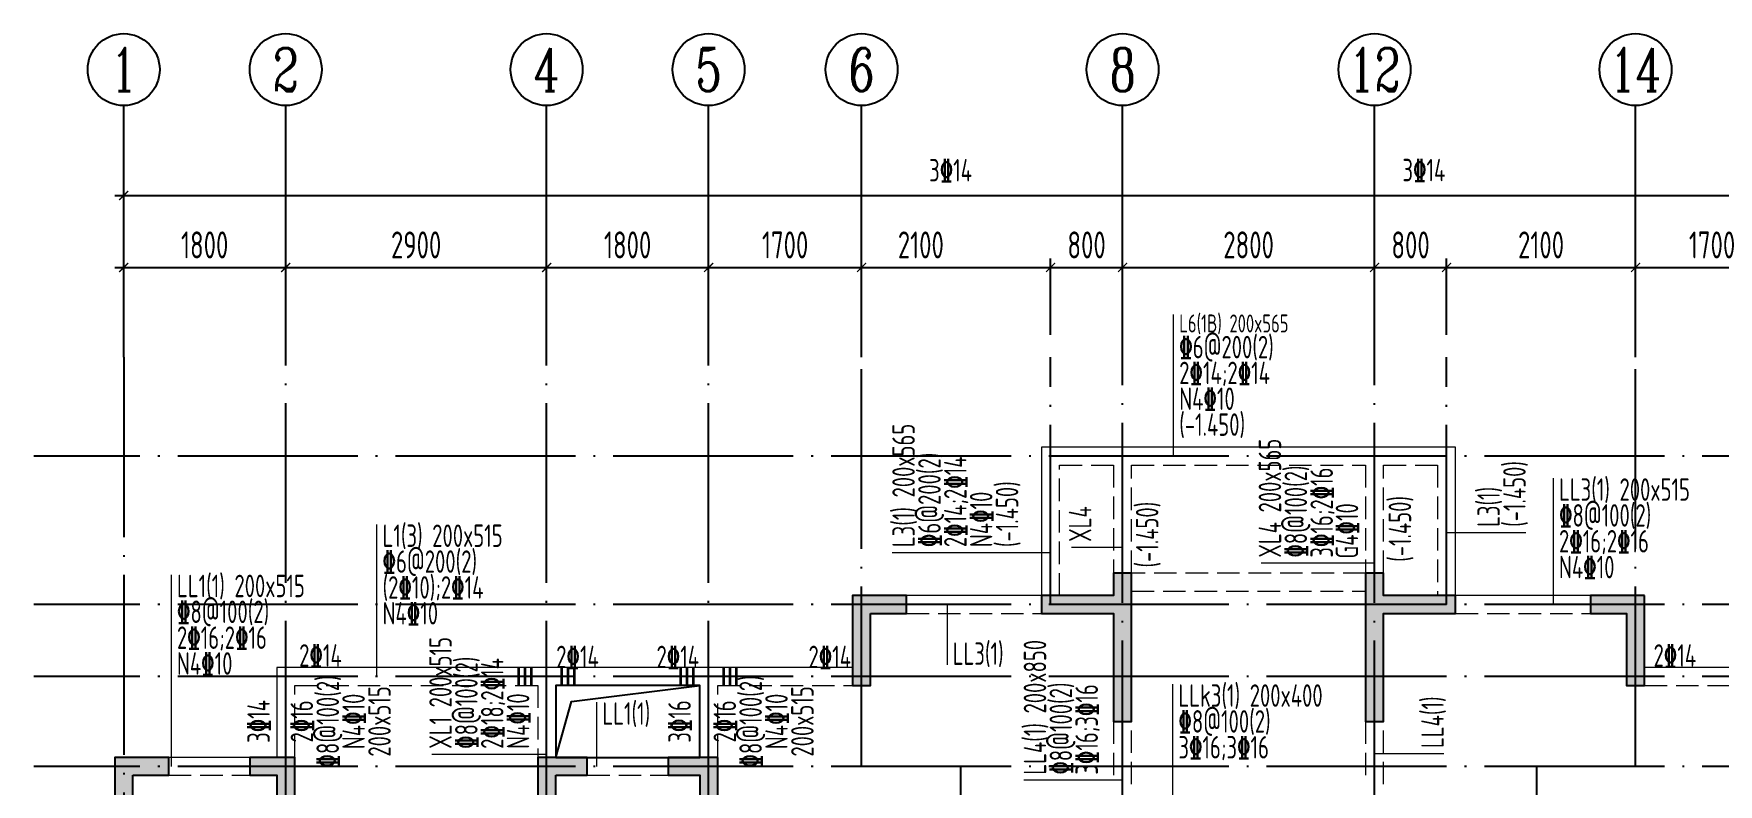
# Model space of a CAD drawing. Extents: x -1307975 to -76406, y -96289 to 379359.
# Drawn here: x -742851 to -724131, y 218013 to 226363 of the extents above; entities that cross this region are included whole.
import ezdxf
from ezdxf.enums import TextEntityAlignment as Align

# ---------------------------------------------------------------- set-up
doc = ezdxf.new("R2010")
doc.units = 0
doc.header["$LTSCALE"] = 1000
doc.linetypes.add('DASH', pattern=[0.35, 0.25, -0.1])
doc.linetypes.add('DOTE', pattern=[2.42, 2, -0.2, 0.02, -0.2])
doc.layers.get('0').update_dxf_attribs({"linetype": 'CONTINUOUS'})
doc.layers.get('DEFPOINTS').update_dxf_attribs({"linetype": 'CONTINUOUS'})
for name, color, linetype in [('A-AXIS', 1, 'CONTINUOUS'), ('A-DOTE', 10, 'DOTE'), ('AXIS_NUM', 7, 'CONTINUOUS'), ('S-D洞口', 4, 'CONTINUOUS'), ('S-L主梁线', 4, 'DASH'), ('S-L梁编号', 6, 'CONTINUOUS'), ('S-L梁配筋', 7, 'CONTINUOUS'), ('S-Q墙填充', 252, 'CONTINUOUS'), ('S-Q墙实线', 6, 'CONTINUOUS'), ('S-Y一般标注', 3, 'CONTINUOUS')]:
    doc.layers.add(name, color=color, linetype=linetype)
doc.layers.add('梁附加箍筋', color=1, linetype='CONTINUOUS', lineweight=35)
doc.styles.add('TSSD_Axis', font='complex.shx', dxfattribs={"width": 0.7, "bigfont": 'hztxt.shx'})
doc.styles.add('TSSD_DIMENSION', font='Tssdeng.shx', dxfattribs={"width": 0.7, "bigfont": 'tssdchn.shx'})
doc.styles.add('TSSD_REIN', font='tssdeng.shx', dxfattribs={"width": 0.7, "height": 300, "bigfont": 'tssdchn.shx'})
doc.dimstyles.new('TSSD_100_100', dxfattribs={"dimtxt": 300, "dimasz": 100, "dimexe": 100, "dimexo": 250, "dimgap": 100, "dimtad": 1, "dimdec": 0, "dimzin": 0, "dimdsep": 46, "dimtxsty": 'TSSD_DIMENSION', "dimblk": 'ARCHTICK', "dimcen": 0, "dimdle": 100, "dimclrt": 7, "dimadec": 0, "dimazin": 0, "dimtfac": 1, "dimtdec": 0, "dimtix": 1, "dimtmove": 2, "dimatfit": 3, "dimldrblk": 'ARCHTICK', "dimfxl": 1, "dimtolj": 1, "dimtzin": 0, "dimarcsym": 0})

# ---------------------------------------------------------------- blocks, each defined once
blk = doc.blocks.new('ts_axno')
at = {"color": 0, "linetype": 'ByBlock', "lineweight": -2}
blk.add_circle((0, 0), 0.5, dxfattribs=at)
at = {"color": 0, "linetype": 'ByBlock', "lineweight": -2, "style": 'TSSD_Axis', "width": 0.7}
blk.add_attdef('A', text='', height=0.6, dxfattribs=at).set_placement((0, 0), align=Align.MIDDLE_CENTER)
blk = doc.blocks.new('_ArchTick')
at = {"color": 0, "linetype": 'ByBlock', "const_width": 0.15}
blk.add_lwpolyline([(-0.5, -0.5), (0.5, 0.5)], dxfattribs=at)
blk = doc.blocks.new('*D264')
at = {"layer": 'DEFPOINTS', "color": 0, "transparency": 16777216}
for p in [(6400, 19250), (4600, 18250), (6400, 18250)]:
    blk.add_point(p, dxfattribs=at)
at = {"layer": 'S-Y一般标注', "color": 0, "lineweight": -2, "transparency": 16777216}
for p, q in [((4600, 18500), (4600, 19350)), ((6400, 18500), (6400, 19350)), ((4500, 19250), (6500, 19250))]:
    blk.add_line(p, q, dxfattribs=at)
at = {"layer": 'S-Y一般标注', "color": 0, "lineweight": -2, "transparency": 16777216, "xscale": 100, "yscale": 100, "zscale": 100, "rotation": 180}
blk.add_blockref('_ArchTick', (4600, 19250), dxfattribs=at)
at = {"layer": 'S-Y一般标注', "color": 0, "lineweight": -2, "transparency": 16777216, "xscale": 100, "yscale": 100, "zscale": 100}
blk.add_blockref('_ArchTick', (6400, 19250), dxfattribs=at)
at = {"layer": 'S-Y一般标注', "color": 7, "transparency": 16777216, "insert": (5500, 19500), "char_height": 300, "attachment_point": 5, "style": 'TSSD_DIMENSION'}
blk.add_mtext('\\A1;1800', dxfattribs=at)
blk = doc.blocks.new('*D265')
at = {"layer": 'DEFPOINTS', "color": 0, "transparency": 16777216}
for p in [(9300, 19250), (6400, 18250), (9300, 18250)]:
    blk.add_point(p, dxfattribs=at)
at = {"layer": 'S-Y一般标注', "color": 0, "lineweight": -2, "transparency": 16777216}
for p, q in [((6400, 18500), (6400, 19350)), ((9300, 18500), (9300, 19350)), ((6300, 19250), (9400, 19250))]:
    blk.add_line(p, q, dxfattribs=at)
at = {"layer": 'S-Y一般标注', "color": 0, "lineweight": -2, "transparency": 16777216, "xscale": 100, "yscale": 100, "zscale": 100, "rotation": 180}
blk.add_blockref('_ArchTick', (6400, 19250), dxfattribs=at)
at = {"layer": 'S-Y一般标注', "color": 0, "lineweight": -2, "transparency": 16777216, "xscale": 100, "yscale": 100, "zscale": 100}
blk.add_blockref('_ArchTick', (9300, 19250), dxfattribs=at)
at = {"layer": 'S-Y一般标注', "color": 7, "transparency": 16777216, "insert": (7850, 19500), "char_height": 300, "attachment_point": 5, "style": 'TSSD_DIMENSION'}
blk.add_mtext('\\A1;2900', dxfattribs=at)
blk = doc.blocks.new('*D266')
at = {"layer": 'DEFPOINTS', "color": 0, "transparency": 16777216}
for p in [(11100, 19250), (9300, 18250), (11100, 18250)]:
    blk.add_point(p, dxfattribs=at)
at = {"layer": 'S-Y一般标注', "color": 0, "lineweight": -2, "transparency": 16777216}
for p, q in [((9300, 18500), (9300, 19350)), ((11100, 18500), (11100, 19350)), ((9200, 19250), (11200, 19250))]:
    blk.add_line(p, q, dxfattribs=at)
at = {"layer": 'S-Y一般标注', "color": 0, "lineweight": -2, "transparency": 16777216, "xscale": 100, "yscale": 100, "zscale": 100, "rotation": 180}
blk.add_blockref('_ArchTick', (9300, 19250), dxfattribs=at)
at = {"layer": 'S-Y一般标注', "color": 0, "lineweight": -2, "transparency": 16777216, "xscale": 100, "yscale": 100, "zscale": 100}
blk.add_blockref('_ArchTick', (11100, 19250), dxfattribs=at)
at = {"layer": 'S-Y一般标注', "color": 7, "transparency": 16777216, "insert": (10200, 19500), "char_height": 300, "attachment_point": 5, "style": 'TSSD_DIMENSION'}
blk.add_mtext('\\A1;1800', dxfattribs=at)
blk = doc.blocks.new('*D267')
at = {"layer": 'DEFPOINTS', "color": 0, "transparency": 16777216}
for p in [(12800, 19250), (11100, 18250), (12800, 18250)]:
    blk.add_point(p, dxfattribs=at)
at = {"layer": 'S-Y一般标注', "color": 0, "lineweight": -2, "transparency": 16777216}
for p, q in [((11100, 18500), (11100, 19350)), ((12800, 18500), (12800, 19350)), ((11000, 19250), (12900, 19250))]:
    blk.add_line(p, q, dxfattribs=at)
at = {"layer": 'S-Y一般标注', "color": 0, "lineweight": -2, "transparency": 16777216, "xscale": 100, "yscale": 100, "zscale": 100, "rotation": 180}
blk.add_blockref('_ArchTick', (11100, 19250), dxfattribs=at)
at = {"layer": 'S-Y一般标注', "color": 0, "lineweight": -2, "transparency": 16777216, "xscale": 100, "yscale": 100, "zscale": 100}
blk.add_blockref('_ArchTick', (12800, 19250), dxfattribs=at)
at = {"layer": 'S-Y一般标注', "color": 7, "transparency": 16777216, "insert": (11950, 19500), "char_height": 300, "attachment_point": 5, "style": 'TSSD_DIMENSION'}
blk.add_mtext('\\A1;1700', dxfattribs=at)
blk = doc.blocks.new('*D268')
at = {"layer": 'DEFPOINTS', "color": 0, "transparency": 16777216}
for p in [(14900, 19250), (12800, 18250), (14900, 18250)]:
    blk.add_point(p, dxfattribs=at)
at = {"layer": 'S-Y一般标注', "color": 0, "lineweight": -2, "transparency": 16777216}
for p, q in [((12800, 18500), (12800, 19350)), ((14900, 18500), (14900, 19350)), ((12700, 19250), (15000, 19250))]:
    blk.add_line(p, q, dxfattribs=at)
at = {"layer": 'S-Y一般标注', "color": 0, "lineweight": -2, "transparency": 16777216, "xscale": 100, "yscale": 100, "zscale": 100, "rotation": 180}
blk.add_blockref('_ArchTick', (12800, 19250), dxfattribs=at)
at = {"layer": 'S-Y一般标注', "color": 0, "lineweight": -2, "transparency": 16777216, "xscale": 100, "yscale": 100, "zscale": 100}
blk.add_blockref('_ArchTick', (14900, 19250), dxfattribs=at)
at = {"layer": 'S-Y一般标注', "color": 7, "transparency": 16777216, "insert": (13458, 19500), "char_height": 300, "attachment_point": 5, "style": 'TSSD_DIMENSION'}
blk.add_mtext('\\A1;2100', dxfattribs=at)
blk = doc.blocks.new('*D269')
at = {"layer": 'DEFPOINTS', "color": 0, "transparency": 16777216}
for p in [(18500, 19250), (15700, 18250), (18500, 18250)]:
    blk.add_point(p, dxfattribs=at)
at = {"layer": 'S-Y一般标注', "color": 0, "lineweight": -2, "transparency": 16777216}
for p, q in [((15700, 18500), (15700, 19350)), ((18500, 18500), (18500, 19350)), ((15600, 19250), (18600, 19250))]:
    blk.add_line(p, q, dxfattribs=at)
at = {"layer": 'S-Y一般标注', "color": 0, "lineweight": -2, "transparency": 16777216, "xscale": 100, "yscale": 100, "zscale": 100, "rotation": 180}
blk.add_blockref('_ArchTick', (15700, 19250), dxfattribs=at)
at = {"layer": 'S-Y一般标注', "color": 0, "lineweight": -2, "transparency": 16777216, "xscale": 100, "yscale": 100, "zscale": 100}
blk.add_blockref('_ArchTick', (18500, 19250), dxfattribs=at)
at = {"layer": 'S-Y一般标注', "color": 7, "transparency": 16777216, "insert": (17100, 19500), "char_height": 300, "attachment_point": 5, "style": 'TSSD_DIMENSION'}
blk.add_mtext('\\A1;2800', dxfattribs=at)
blk = doc.blocks.new('*D270')
at = {"layer": 'DEFPOINTS', "color": 0, "transparency": 16777216}
for p in [(19300, 19250), (18500, 18250), (19300, 18250)]:
    blk.add_point(p, dxfattribs=at)
at = {"layer": 'S-Y一般标注', "color": 0, "lineweight": -2, "transparency": 16777216}
for p, q in [((18500, 18500), (18500, 19350)), ((19300, 18500), (19300, 19350)), ((18400, 19250), (19400, 19250))]:
    blk.add_line(p, q, dxfattribs=at)
at = {"layer": 'S-Y一般标注', "color": 0, "lineweight": -2, "transparency": 16777216, "xscale": 100, "yscale": 100, "zscale": 100, "rotation": 180}
blk.add_blockref('_ArchTick', (18500, 19250), dxfattribs=at)
at = {"layer": 'S-Y一般标注', "color": 0, "lineweight": -2, "transparency": 16777216, "xscale": 100, "yscale": 100, "zscale": 100}
blk.add_blockref('_ArchTick', (19300, 19250), dxfattribs=at)
at = {"layer": 'S-Y一般标注', "color": 7, "transparency": 16777216, "insert": (18900, 19500), "char_height": 300, "attachment_point": 5, "style": 'TSSD_DIMENSION'}
blk.add_mtext('\\A1;800', dxfattribs=at)
blk = doc.blocks.new('*D271')
at = {"layer": 'DEFPOINTS', "color": 0, "transparency": 16777216}
for p in [(23100, 19250), (21400, 18250), (23100, 18250)]:
    blk.add_point(p, dxfattribs=at)
at = {"layer": 'S-Y一般标注', "color": 0, "lineweight": -2, "transparency": 16777216}
for p, q in [((21400, 18500), (21400, 19350)), ((23100, 18500), (23100, 19350)), ((21300, 19250), (23200, 19250))]:
    blk.add_line(p, q, dxfattribs=at)
at = {"layer": 'S-Y一般标注', "color": 0, "lineweight": -2, "transparency": 16777216, "xscale": 100, "yscale": 100, "zscale": 100, "rotation": 180}
blk.add_blockref('_ArchTick', (21400, 19250), dxfattribs=at)
at = {"layer": 'S-Y一般标注', "color": 0, "lineweight": -2, "transparency": 16777216, "xscale": 100, "yscale": 100, "zscale": 100}
blk.add_blockref('_ArchTick', (23100, 19250), dxfattribs=at)
at = {"layer": 'S-Y一般标注', "color": 7, "transparency": 16777216, "insert": (22250, 19500), "char_height": 300, "attachment_point": 5, "style": 'TSSD_DIMENSION'}
blk.add_mtext('\\A1;1700', dxfattribs=at)
blk = doc.blocks.new('*D286')
at = {"layer": 'DEFPOINTS', "color": 0, "transparency": 16777216}
for p in [(54600, 20050), (4600, 18250), (54600, 18250)]:
    blk.add_point(p, dxfattribs=at)
at = {"layer": 'S-Y一般标注', "color": 0, "lineweight": -2, "transparency": 16777216}
for p, q in [((4500, 20050), (54700, 20050)), ((4600, 18500), (4600, 20150)), ((54600, 18500), (54600, 20150))]:
    blk.add_line(p, q, dxfattribs=at)
at = {"layer": 'S-Y一般标注', "color": 0, "lineweight": -2, "transparency": 16777216, "xscale": 100, "yscale": 100, "zscale": 100, "rotation": 180}
blk.add_blockref('_ArchTick', (4600, 20050), dxfattribs=at)
at = {"layer": 'S-Y一般标注', "color": 0, "lineweight": -2, "transparency": 16777216, "xscale": 100, "yscale": 100, "zscale": 100}
blk.add_blockref('_ArchTick', (54600, 20050), dxfattribs=at)
at = {"layer": 'S-Y一般标注', "color": 7, "transparency": 16777216, "insert": (29600, 20300), "char_height": 300, "attachment_point": 5, "style": 'TSSD_DIMENSION'}
blk.add_mtext('\\A1;50000', dxfattribs=at)
blk = doc.blocks.new('*D297')
at = {"layer": 'DEFPOINTS', "color": 0, "transparency": 16777216}
for p in [(15700, 19250), (14900, 18250), (15700, 18250)]:
    blk.add_point(p, dxfattribs=at)
at = {"layer": 'S-Y一般标注', "color": 0, "lineweight": -2, "transparency": 16777216}
for p, q in [((14900, 18500), (14900, 19350)), ((15700, 18500), (15700, 19350)), ((14800, 19250), (15800, 19250))]:
    blk.add_line(p, q, dxfattribs=at)
at = {"layer": 'S-Y一般标注', "color": 0, "lineweight": -2, "transparency": 16777216, "xscale": 100, "yscale": 100, "zscale": 100, "rotation": 180}
blk.add_blockref('_ArchTick', (14900, 19250), dxfattribs=at)
at = {"layer": 'S-Y一般标注', "color": 0, "lineweight": -2, "transparency": 16777216, "xscale": 100, "yscale": 100, "zscale": 100}
blk.add_blockref('_ArchTick', (15700, 19250), dxfattribs=at)
at = {"layer": 'S-Y一般标注', "color": 7, "transparency": 16777216, "insert": (15300, 19500), "char_height": 300, "attachment_point": 5, "style": 'TSSD_DIMENSION'}
blk.add_mtext('\\A1;800', dxfattribs=at)
blk = doc.blocks.new('*D298')
at = {"layer": 'DEFPOINTS', "color": 0, "transparency": 16777216}
for p in [(21400, 19250), (19300, 18250), (21400, 18250)]:
    blk.add_point(p, dxfattribs=at)
at = {"layer": 'S-Y一般标注', "color": 0, "lineweight": -2, "transparency": 16777216}
for p, q in [((19300, 18500), (19300, 19350)), ((21400, 18500), (21400, 19350)), ((19200, 19250), (21500, 19250))]:
    blk.add_line(p, q, dxfattribs=at)
at = {"layer": 'S-Y一般标注', "color": 0, "lineweight": -2, "transparency": 16777216, "xscale": 100, "yscale": 100, "zscale": 100, "rotation": 180}
blk.add_blockref('_ArchTick', (19300, 19250), dxfattribs=at)
at = {"layer": 'S-Y一般标注', "color": 0, "lineweight": -2, "transparency": 16777216, "xscale": 100, "yscale": 100, "zscale": 100}
blk.add_blockref('_ArchTick', (21400, 19250), dxfattribs=at)
at = {"layer": 'S-Y一般标注', "color": 7, "transparency": 16777216, "insert": (20350, 19500), "char_height": 300, "attachment_point": 5, "style": 'TSSD_DIMENSION'}
blk.add_mtext('\\A1;2100', dxfattribs=at)
blk = doc.blocks.new('20210807.15312791')
at = {"layer": 'S-Q墙填充'}
h = blk.add_hatch(color=252, dxfattribs=at)
h.dxf.hatch_style = 1
h.paths.add_polyline_path([(72216, 67840), (72216, 68190), (72016, 68190), (72016, 67940), (71216, 67940), (71216, 67740), (72016, 67740), (72016, 66540), (72216, 66540)])
h = blk.add_hatch(color=252, dxfattribs=at)
h.dxf.hatch_style = 1
h.paths.add_polyline_path([(74816, 67840), (74816, 66540), (75016, 66540), (75016, 67740), (75815, 67740), (75815, 67940), (75016, 67940), (75016, 68190), (74816, 68190)])
h = blk.add_hatch(color=252, dxfattribs=at)
h.dxf.hatch_style = 1
h.paths.add_polyline_path([(69316, 67740), (69716, 67740), (69716, 67940), (69116, 67940), (69116, 66940), (69316, 66940)])
h = blk.add_hatch(color=252, dxfattribs=at)
h.dxf.hatch_style = 1
h.paths.add_polyline_path([(77916, 67940), (77316, 67940), (77316, 67740), (77716, 67740), (77716, 66940), (77916, 66940)])
h = blk.add_hatch(color=252, dxfattribs=at)
h.dxf.hatch_style = 1
h.paths.add_polyline_path([(61116, 65940), (61516, 65940), (61516, 66140), (60916, 66140), (60916, 63140), (61816, 63140), (61816, 63340), (61116, 63340)])
h = blk.add_hatch(color=252, dxfattribs=at)
h.dxf.hatch_style = 1
h.paths.add_polyline_path([(62416, 65940), (62716, 65940), (62716, 65290), (62916, 65290), (62916, 66140), (62416, 66140)])
h = blk.add_hatch(color=252, dxfattribs=at)
h.dxf.hatch_style = 1
h.paths.add_polyline_path([(65816, 65940), (66166, 65940), (66166, 66140), (65616, 66140), (65616, 63140), (65816, 63140)])
h = blk.add_hatch(color=252, dxfattribs=at)
h.dxf.hatch_style = 1
h.paths.add_polyline_path([(67616, 66140), (67066, 66140), (67066, 65940), (67416, 65940), (67416, 65140), (67616, 65140)])
at = {"layer": 'S-D洞口', "color": 5}
blk.add_lwpolyline([(65816, 66140), (67416, 66140), (67416, 66940), (65816, 66940), (65816, 66140), (65993, 66762), (67416, 66940)], dxfattribs=at)
at = {"layer": 'S-L主梁线', "linetype": 'ByBlock', "lineweight": 18}
for p, q in [((72116, 69590), (71215, 69589)), ((71215, 69589), (71216, 67940)), ((74915, 69590), (72116, 69590)), ((75816, 69590), (74915, 69590)), ((75815, 67940), (75816, 69590)), ((71216, 67940), (69716, 67940)), ((77316, 67940), (75815, 67940)), ((62716, 67140), (62716, 66140)), ((65716, 67140), (62716, 67140)), ((67516, 67140), (65716, 67140)), ((69116, 67140), (67516, 67140)), ((79516, 67140), (77916, 67140)), ((65816, 66940), (67416, 66940)), ((65816, 66140), (65816, 66940)), ((67416, 66940), (67416, 66140)), ((62416, 66140), (61516, 66140)), ((67066, 66140), (66166, 66140))]:
    blk.add_line(p, q, dxfattribs=at)
at = {"layer": 'S-L主梁线', "linetype": 'DASH', "lineweight": 18}
for p, q in [((71415, 69389), (72016, 69390)), ((71416, 67940), (71415, 69389)), ((72016, 69390), (72016, 68190)), ((72216, 69390), (74815, 69390)), ((72216, 68190), (72216, 69390)), ((74815, 69390), (74816, 68190)), ((75015, 69390), (75616, 69390)), ((75016, 68190), (75015, 69390)), ((75616, 69390), (75615, 67940)), ((74816, 68190), (72216, 68190)), ((72216, 67990), (74816, 67990)), ((69716, 67740), (71216, 67740)), ((75815, 67740), (77316, 67740)), ((62916, 66940), (65616, 66940)), ((62916, 66140), (62916, 66940)), ((65616, 66940), (65616, 66140)), ((67616, 66940), (69116, 66940)), ((67616, 66140), (67616, 66940)), ((77916, 66940), (79416, 66940)), ((72016, 66540), (72016, 65840)), ((72216, 65840), (72216, 66540)), ((74816, 66540), (74816, 65840)), ((75016, 65840), (75016, 66540)), ((61516, 65940), (62416, 65940)), ((66166, 65940), (67066, 65940))]:
    blk.add_line(p, q, dxfattribs=at)
at = {"layer": 'S-Q墙实线'}
blk.add_lwpolyline([(72216, 67840), (72216, 68190), (72016, 68190), (72016, 67940), (71216, 67940), (71216, 67740), (72016, 67740), (72016, 66540), (72216, 66540), (72216, 67840)], dxfattribs=at)
for points in [[(74816, 67840), (74816, 66540), (75016, 66540), (75016, 67740), (75815, 67740), (75815, 67940), (75016, 67940), (75016, 68190), (74816, 68190)], [(69316, 67740), (69716, 67740), (69716, 67940), (69116, 67940), (69116, 66940), (69316, 66940)], [(77916, 67940), (77316, 67940), (77316, 67740), (77716, 67740), (77716, 66940), (77916, 66940)], [(61116, 65940), (61516, 65940), (61516, 66140), (60916, 66140), (60916, 63140), (61816, 63140), (61816, 63340), (61116, 63340)], [(62416, 65940), (62716, 65940), (62716, 65290), (62916, 65290), (62916, 66140), (62416, 66140)], [(65816, 65940), (66166, 65940), (66166, 66140), (65616, 66140), (65616, 63140), (65816, 63140)], [(67616, 66140), (67066, 66140), (67066, 65940), (67416, 65940), (67416, 65140), (67616, 65140)]]:
    blk.add_lwpolyline(points, close=True, dxfattribs=at)
blk = doc.blocks.new('20210726.16395156')
at = {"layer": 'A-AXIS'}
for p, q in [((4600, 18249.9), (4600, 21049.9)), ((6400, 18249.9), (6400, 21049.9)), ((9300, 18249.9), (9300, 21049.9)), ((11100, 18249.9), (11100, 21049.9)), ((12800, 18249.9), (12800, 21049.9)), ((15700, 18249.9), (15700, 21049.9)), ((18500, 18249.9), (18500, 21049.9)), ((21400, 18249.9), (21400, 21049.9))]:
    blk.add_line(p, q, dxfattribs=at)
at = {"layer": 'A-DOTE'}
for p, q in [((4600, 18249.9), (4600, 3600)), ((6400, 10900), (6400, 18249.9)), ((9300, 10900), (9300, 18249.9)), ((11100, 10900), (11100, 18249.9)), ((12800, 13700), (12800, 18249.9)), ((14900, 15500), (14900, 18249.9)), ((15700, 13100.3), (15700, 18249.9)), ((18500, 13100.3), (18500, 18249.9)), ((19300, 15500), (19300, 18249.9)), ((21400, 13700), (21400, 18249.9)), ((55600, 17150), (3600, 17150)), ((55600, 15500), (3600, 15500)), ((55600, 14700), (3600, 14700)), ((55600, 13700), (3600, 13700)), ((13900.2, 13700), (13900, 3600)), ((20299.8, 13700), (20300, 3600))]:
    blk.add_line(p, q, dxfattribs=at)
at = {"layer": 'A-AXIS'}
ref = blk.add_blockref('ts_axno', (4600, 21449.9), dxfattribs=dict(at, xscale=800, yscale=800, zscale=800))
ref.add_attrib('1', '1', dxfattribs={"layer": 'AXIS_NUM', "height": 480, "style": 'TSSD_Axis', "width": 0.7}).set_placement((4600, 21449.9), align=Align.MIDDLE_CENTER)
ref = blk.add_blockref('ts_axno', (6400, 21449.9), dxfattribs=dict(at, xscale=800, yscale=800, zscale=800))
ref.add_attrib('2', '2', dxfattribs={"layer": 'AXIS_NUM', "height": 480, "style": 'TSSD_Axis', "width": 0.7}).set_placement((6400, 21449.9), align=Align.MIDDLE_CENTER)
ref = blk.add_blockref('ts_axno', (9300, 21449.9), dxfattribs=dict(at, xscale=800, yscale=800, zscale=800))
ref.add_attrib('3', '4', dxfattribs={"layer": 'AXIS_NUM', "height": 480, "style": 'TSSD_Axis', "width": 0.7}).set_placement((9300, 21449.9), align=Align.MIDDLE_CENTER)
ref = blk.add_blockref('ts_axno', (11100, 21449.9), dxfattribs=dict(at, xscale=800, yscale=800, zscale=800))
ref.add_attrib('4', '5', dxfattribs={"layer": 'AXIS_NUM', "height": 480, "style": 'TSSD_Axis', "width": 0.7}).set_placement((11100, 21449.9), align=Align.MIDDLE_CENTER)
ref = blk.add_blockref('ts_axno', (12800, 21449.9), dxfattribs=dict(at, xscale=800, yscale=800, zscale=800))
ref.add_attrib('5', '6', dxfattribs={"layer": 'AXIS_NUM', "height": 480, "style": 'TSSD_Axis', "width": 0.7}).set_placement((12800, 21449.9), align=Align.MIDDLE_CENTER)
ref = blk.add_blockref('ts_axno', (15700, 21449.9), dxfattribs=dict(at, xscale=800, yscale=800, zscale=800))
ref.add_attrib('6', '8', dxfattribs={"layer": 'AXIS_NUM', "height": 480, "style": 'TSSD_Axis', "width": 0.7}).set_placement((15700, 21449.9), align=Align.MIDDLE_CENTER)
ref = blk.add_blockref('ts_axno', (18500, 21449.9), dxfattribs=dict(at, xscale=800, yscale=800, zscale=800))
ref.add_attrib('7', '12', dxfattribs={"layer": 'AXIS_NUM', "height": 480, "style": 'TSSD_Axis', "width": 0.7}).set_placement((18500, 21449.9), align=Align.MIDDLE_CENTER)
ref = blk.add_blockref('ts_axno', (21400, 21449.9), dxfattribs=dict(at, xscale=800, yscale=800, zscale=800))
ref.add_attrib('8', '14', dxfattribs={"layer": 'AXIS_NUM', "height": 480, "style": 'TSSD_Axis', "width": 0.7}).set_placement((21400, 21449.9), align=Align.MIDDLE_CENTER)
at = {"layer": 'S-Y一般标注'}
for base, p1, p2, picture, middle in [((54600, 20049.9), (4600, 18249.9), (54600, 18249.9), '*D286', (29600, 20299.9)), ((6400, 19249.9), (4600, 18249.9), (6400, 18249.9), '*D264', (5500, 19499.9)), ((9300, 19249.9), (6400, 18249.9), (9300, 18249.9), '*D265', (7850, 19499.9)), ((11100, 19249.9), (9300, 18249.9), (11100, 18249.9), '*D266', (10200, 19499.9)), ((12800, 19249.9), (11100, 18249.9), (12800, 18249.9), '*D267', (11950, 19499.9)), ((15700, 19249.9), (14900, 18249.9), (15700, 18249.9), '*D297', (15300, 19499.9)), ((18500, 19249.9), (15700, 18249.9), (18500, 18249.9), '*D269', (17100, 19499.9)), ((19300, 19249.9), (18500, 18249.9), (19300, 18249.9), '*D270', (18900, 19499.9)), ((21400, 19249.9), (19300, 18249.9), (21400, 18249.9), '*D298', (20350, 19499.9)), ((23100, 19249.9), (21400, 18249.9), (23100, 18249.9), '*D271', (22250, 19499.9))]:
    dim = blk.add_linear_dim(base=base, p1=p1, p2=p2, dimstyle='TSSD_100_100', dxfattribs=at)
    dim.commit()
    dim.dimension.update_dxf_attribs({"geometry": picture, "text_midpoint": middle})
dim = blk.add_linear_dim(base=(14900, 19249.9), p1=(12800, 18249.9), p2=(14900, 18249.9), dimstyle='TSSD_100_100', dxfattribs=at)
dim.commit()
dim.dimension.update_dxf_attribs({"geometry": '*D268', "text_midpoint": (13458.1, 19499.9), "dimtype": 160})

msp = doc.modelspace()

# ---------------------------------------------------------------- linework, layer by layer
at = {"layer": 'S-L梁编号', "lineweight": 18}
for p, q in [((-730184.14, 221663.18), (-730184.14, 223239.67)), ((-725964.09, 220013.18), (-725964.09, 221417.32)), ((-739036.96, 219213.18), (-739036.96, 220903.75)), ((-727151.22, 220814.5), (-726271.65, 220814.5)), ((-731551.01, 220589.52), (-733309.69, 220589.52)), ((-730750.85, 220647.74), (-731319.36, 220647.74)), ((-741321.31, 218213.18), (-741321.31, 220345.03)), ((-727950.56, 220472.29), (-729209.84, 220472.29)), ((-732701.32, 220013.18), (-732701.32, 219342.25)), ((-730193.47, 217613.45), (-730193.47, 219125.98)), ((-736594.47, 218213.18), (-736594.47, 218925.84)), ((-737150.84, 218346.06), (-738426.74, 218346.06)), ((-727950.85, 218354.9), (-727182.04, 218354.9)), ((-730750.85, 218058.53), (-731849.62, 218058.53))]:
    msp.add_line(p, q, dxfattribs=at)
at = {"layer": '梁附加箍筋', "lineweight": 35}
for p, q in [((-737460.85, 219113.18), (-737460.85, 219313.18)), ((-737390.85, 219113.18), (-737390.85, 219313.18)), ((-737320.85, 219113.18), (-737320.85, 219313.18)), ((-736980.85, 219113.18), (-736980.85, 219313.18)), ((-736910.85, 219113.18), (-736910.85, 219313.18)), ((-736840.85, 219113.18), (-736840.85, 219313.18)), ((-735660.84, 219113.18), (-735660.84, 219313.18)), ((-735590.84, 219113.18), (-735590.84, 219313.18)), ((-735520.84, 219113.18), (-735520.84, 219313.18)), ((-735180.84, 219113.18), (-735180.84, 219313.18)), ((-735110.84, 219113.18), (-735110.84, 219313.18)), ((-735040.84, 219113.18), (-735040.84, 219313.18))]:
    msp.add_line(p, q, dxfattribs=at)

# ---------------------------------------------------------------- block references
at = {"layer": 'A-DOTE'}
msp.add_blockref('20210726.16395156', (-746450.85, 204513.13), dxfattribs=at)
at = {"layer": 'S-Q墙填充'}
msp.add_blockref('20210807.15312791', (-802866.49, 152173.63), dxfattribs=at)

# ---------------------------------------------------------------- texts
at = {"layer": 'S-L梁编号', "color": 6, "style": 'TSSD_REIN', "width": 0.7}
for s, height, p in [('L6(1B) 200x565', 200, (-730121.64, 223039.67)), ('LL3(1) 200x515', 250, (-725901.59, 221167.32)), ('L1(3) 200x515', 250, (-738974.46, 220653.75)), ('LL1(1) 200x515', 250, (-741258.81, 220095.03)), ('LL3(1)', 250, (-732638.82, 219342.25)), ('LLk3(1) 200x400', 250, (-730130.97, 218875.98)), ('LL1(1)', 250, (-736531.97, 218675.84))]:
    msp.add_text(s, height=height, dxfattribs=at).set_placement(p)
for s, p in [('L3(1) 200x565', (-733059.69, 220652.02)), ('XL4 200x565', (-728988.69, 220534.79)), ('L3(1)', (-726559.15, 220877)), ('XL4', (-731098.2, 220710.24)), ('XL1 200x515', (-738205.59, 218408.56)), ('LL4(1) 200x850', (-731599.62, 218121.03)), ('LL4(1)', (-727182.04, 218417.4))]:
    msp.add_text(s, height=250, rotation=90, dxfattribs=at).set_placement(p)
at = {"layer": 'S-L梁配筋', "color": 7, "style": 'TSSD_REIN', "width": 0.7}
for s, p in [('3%%13214', (-732900.85, 224719.09)), ('%%1326@200(2)', (-730121.64, 222752.17)), ('2%%13214;2%%13214', (-730121.64, 222464.67)), ('N4%%13210', (-730121.64, 222177.17)), ('(-1.450)', (-730121.64, 221889.67)), ('%%1328@100(2)', (-725901.59, 220879.82)), ('2%%13216;2%%13216', (-725901.59, 220592.32)), ('%%1326@200(2)', (-738974.46, 220366.25)), ('N4%%13210', (-725901.59, 220304.82)), ('(2%%13210);2%%13214', (-738974.46, 220078.75)), ('%%1328@100(2)', (-741258.81, 219807.53)), ('N4%%13210', (-738974.46, 219791.25)), ('2%%13216;2%%13216', (-741258.81, 219520.03)), ('N4%%13210', (-741258.81, 219232.53)), ('2%%13214', (-739900.84, 219322.38)), ('%%1328@100(2)', (-730130.97, 218588.48)), ('3%%13216;3%%13216', (-730130.97, 218300.98))]:
    msp.add_text(s, height=250, dxfattribs=at).set_placement(p)
msp.add_text('3%%13214', height=250, rotation=360, dxfattribs=at).set_placement((-727164.89, 224720.63), align=Align.RIGHT)
for s, p in [('%%1326@200(2)', (-732772.19, 220652.02)), ('2%%13214;2%%13214', (-732484.69, 220652.02)), ('%%1328@100(2)', (-728701.19, 220534.79)), ('3%%13216;2%%13216', (-728413.69, 220534.79)), ('(-1.450)', (-726271.65, 220877)), ('(-1.450)', (-731909.69, 220652.02)), ('N4%%13210', (-732197.19, 220652.02)), ('(-1.450)', (-730352.74, 220424.5)), ('G4%%13210', (-728132.73, 220524.98)), ('(-1.450)', (-727544.31, 220488.27)), ('%%1328@100(2)', (-737918.09, 218408.56)), ('2%%13218;2%%13214', (-737630.59, 218408.56)), ('%%1328@100(2)', (-731312.12, 218121.03)), ('3%%13216;3%%13216', (-731024.62, 218121.03)), ('N4%%13210', (-737343.09, 218408.56))]:
    msp.add_text(s, height=250, rotation=90, dxfattribs=at).set_placement(p)
for p in [(-736571.45, 219305.84), (-735457.18, 219305.84), (-733768.63, 219305.84), (-724377.69, 219321.65)]:
    msp.add_text('2%%13214', height=250, dxfattribs=at).set_placement(p, align=Align.RIGHT)
for s, p in [('%%1328@100(2)', (-739383.62, 218713.18)), ('%%1328@100(2)', (-734684.19, 218713.18)), ('200x515', (-738808.62, 218713.18)), ('200x515', (-734109.19, 218713.18)), ('3%%13214', (-740152.14, 218713.18)), ('2%%13216', (-739671.12, 218713.18)), ('N4%%13210', (-739096.12, 218713.18)), ('3%%13216', (-735474.45, 218713.18)), ('2%%13216', (-734971.69, 218713.18)), ('N4%%13210', (-734396.69, 218713.18))]:
    msp.add_text(s, height=250, rotation=90, dxfattribs=at).set_placement(p, align=Align.BOTTOM_CENTER)

doc.saveas('drawing.dxf')
